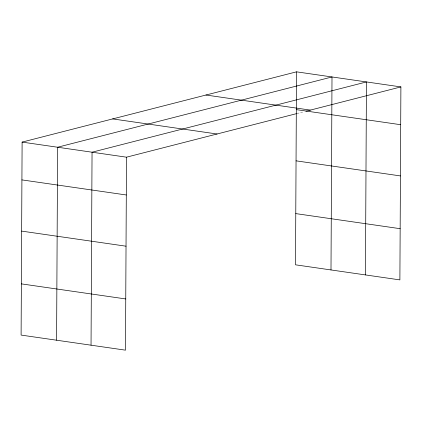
<?xml version="1.0" encoding="UTF-8"?>
<svg xmlns="http://www.w3.org/2000/svg" width="422" height="422" viewBox="0 0 422 422"><rect width="100%" height="100%" fill="white"/><g stroke="black" fill="none" stroke-linecap="round" stroke-linejoin="round"><path stroke-width="0.32" stroke-dasharray="2.11 1.58" d="M297.019 113.518L303.998 111.73"/><path stroke-width="0.63" d="M296.513 71.835L295.505 264.816L399.887 279.897L400.9 86.916L296.513 71.835L22.113 142.103L21.1 335.084L125.487 350.165L126.495 157.184L296.386 113.682M56.59 340.211L57.603 147.231L332.003 76.962L330.996 269.943M91.041 345.185L92.049 152.21L366.454 81.942L365.441 274.917M305.903 111.244L400.9 86.916M205.962 95.024L310.349 110.105M296.318 109.63L400.7 124.712M112.663 118.914L217.05 133.996M296.049 160.84L400.436 175.921M22.113 142.103L126.495 157.184M295.769 213.606L400.156 228.687M21.912 179.899L126.299 194.98M21.643 231.108L126.03 246.195M21.369 283.874L125.756 298.955"/></g></svg>
